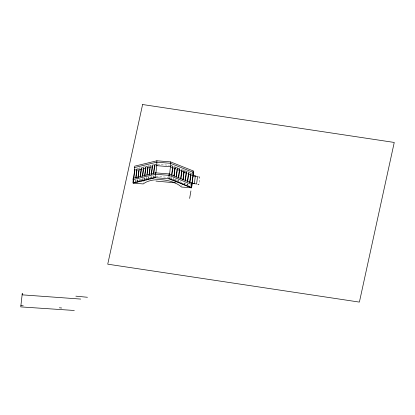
<?xml version="1.0" encoding="UTF-8"?>
<svg xmlns="http://www.w3.org/2000/svg" width="415" height="415" viewBox="0 0 415 415"><rect width="100%" height="100%" fill="white"/><g stroke="black" fill="none" stroke-linecap="round" stroke-linejoin="round"><path stroke-width="0.31" stroke-dasharray="2.08 1.56" d="M135.415 181.215L135.575 179.939M135.357 182.579L135.674 180.017M137.635 180.675L137.79 179.394M137.578 182.04L137.889 179.477M139.855 180.136L140.011 178.855M139.798 181.5L140.187 178.3M142.075 179.596L142.231 178.315M142.018 180.961L142.329 178.398M143.45 182.258L143.554 181.417M143.86 178.891L143.964 178.051M144.296 179.057L144.451 177.776M144.238 180.416L144.55 177.859M146.516 178.517L146.671 177.236M146.454 179.877L146.77 177.314M148.731 177.978L148.969 176.053M148.674 179.337L149.068 176.136M150.951 177.433L151.107 176.157M150.894 178.798L151.205 176.235M153.171 176.894L153.327 175.612M153.114 178.258L153.503 175.057M171.405 178.44L171.561 177.163M173.569 179.264L173.724 177.983M175.825 180.167L175.981 178.886M175.768 181.526L176.079 178.964M178.087 181.07L178.243 179.788M178.03 182.429L178.341 179.866M181.583 186.185L181.687 185.344M183.02 174.419L183.124 173.579M184.867 183.772L185.023 182.496M184.805 185.137L185.121 182.574M187.124 184.675L187.279 183.394M187.066 186.039L187.378 183.477M197.753 184.514L198.878 184.748L199.791 176.909L198.111 176.774M135.399 169.522L138.112 168.864M141.437 168.054L151.428 165.621M152.538 165.352L153.649 165.082M154.754 164.812L156.419 164.407M136.395 180.971L154.888 176.474M154.738 164.091L156.413 164.226M157.596 164.319L169.387 165.274M171.193 165.419L172.313 165.507M152.518 164.631L154.198 164.765M174.01 166.368L175.13 166.457M150.297 165.17L151.418 165.258M175.711 167.224L177.392 167.359M148.077 165.71L149.198 165.803M177.968 168.127L179.648 168.262M145.857 166.249L147.538 166.384M143.637 166.788L144.757 166.882M182.491 169.932L184.167 170.067M141.422 167.333L142.537 167.421M184.748 170.835L186.428 170.97M139.201 167.873L140.322 167.961M187.009 171.732L188.69 171.872M136.981 168.412L138.662 168.547M189.266 172.635L190.386 172.728M191.528 173.537L192.648 173.631M135.415 169.725L137.941 169.927M156.123 176.37L167.919 177.324M197.753 184.369L198.868 184.462L198.878 184.748M198.116 176.847L199.802 177.2L199.791 176.909M171.198 165.601L174.201 166.799M174.793 167.038L192.664 174.17M169.756 177.662L191.159 186.21"/><path stroke-width="0.62" d="M134.61 171.068L134.683 166.182L156.88 160.781L170.534 161.881L193.131 170.907L193.229 174.399L191.585 187.845L181.48 187.025A22.488 11.719 7 0 0 143.242 183.938L133.137 183.119L133.215 178.232L155.407 172.832L169.061 173.932L191.657 182.958L191.756 186.449M133.433 179.835L133.122 182.398L135.357 182.579L135.337 181.858L137.578 182.04L137.557 181.319L139.798 181.5L139.777 180.779L142.018 180.961L141.997 180.235L144.238 180.416L144.218 179.695L146.454 179.877L146.438 179.156L148.674 179.337L148.653 178.616L150.894 178.798L150.873 178.077L153.114 178.258L153.094 177.537L171.229 179L171.25 179.721L173.491 179.903L173.506 180.624L175.747 180.805L175.768 181.526L178.009 181.708L178.03 182.429L180.266 182.61L180.286 183.331L182.527 183.513L182.548 184.234L184.789 184.416L184.805 185.137L187.046 185.318L187.066 186.039L189.307 186.221L189.328 186.942L191.564 187.124L193.208 173.672M133.589 178.554L134.683 169.59M133.454 180.556L133.137 183.119L155.335 177.719L155.407 172.832M133.765 177.999L134.704 170.311M135.809 178.014L136.903 169.05M135.985 177.454L136.924 169.771M138.029 177.475L139.124 168.511M138.128 177.558L139.144 169.232M140.327 176.297L141.344 167.971M140.426 176.375L141.359 168.692M142.464 176.396L143.559 167.432M142.641 175.835L143.346 170.072M144.685 175.856L145.779 166.892M144.783 175.934L145.8 167.613M146.905 175.317L147.999 166.353M147.237 173.475L148.02 167.074M149.125 174.772L150.22 165.808M149.301 174.217L150.007 168.454M151.345 174.233L152.44 165.269M151.444 174.316L152.461 165.99M153.566 173.693L154.66 164.729M153.659 173.776L154.676 165.45M156.88 160.781L156.803 165.668L155.573 165.964M155.879 173.237L156.896 164.911M169.061 173.932L168.988 178.818L191.585 187.845L191.657 182.958M170.534 161.881L170.461 166.768L175.815 168.905M169.538 174.336L170.555 166.016M171.696 175.161L172.79 166.197M171.794 175.239L172.811 166.918M173.958 176.064L175.052 167.1M174.056 176.142L175.073 167.821M176.219 176.966L177.314 167.997M176.318 177.044L177.329 168.718M178.476 177.864L179.571 168.9M178.575 177.947L179.591 169.621M180.738 178.766L181.832 169.802M180.836 178.849L181.853 170.524M182.994 179.669L184.089 170.705M183.093 179.752L184.11 171.426M185.256 180.572L186.351 171.608M185.355 180.655L186.371 172.329M187.518 181.474L188.612 172.51M187.616 181.557L188.628 173.231M189.774 182.377L190.869 173.413M189.873 182.46L190.89 174.134M193.058 175.794L195.299 175.97L194.381 183.809L194.376 183.523L192.135 183.342L196.622 183.99L197.545 176.442L193.058 175.794L193.131 170.907M189.629 198.427L190.916 190.916M134.512 167.577L156.709 162.177L170.363 163.277L192.959 172.303M135.845 170.767L137.075 170.466M140.161 169.719L141.391 169.419M142.625 169.118L145.707 168.366M146.941 168.07L148.176 167.769M149.405 167.468L152.492 166.716M133.044 179.628L155.236 174.227L168.889 175.327L191.486 184.353M20.895 305.632L23.256 305.777M74.311 310.472L20.75 306.898L22.275 293.421L22.223 294.852L80.697 299.075M156.803 165.668L170.461 166.768M155.973 181.07L175.54 182.87M75.867 296.16L87.456 297.275M59.402 307.78L61.643 308.008M177.003 169.382L180.572 170.804M181.76 171.281L187.113 173.418M188.301 173.89L191.87 175.317M195.299 175.97L195.304 176.261M133.215 178.232L133.308 181.723M142.594 104.528L107.734 264.179L359.39 302.099L394.25 142.449L142.594 104.528"/></g></svg>
